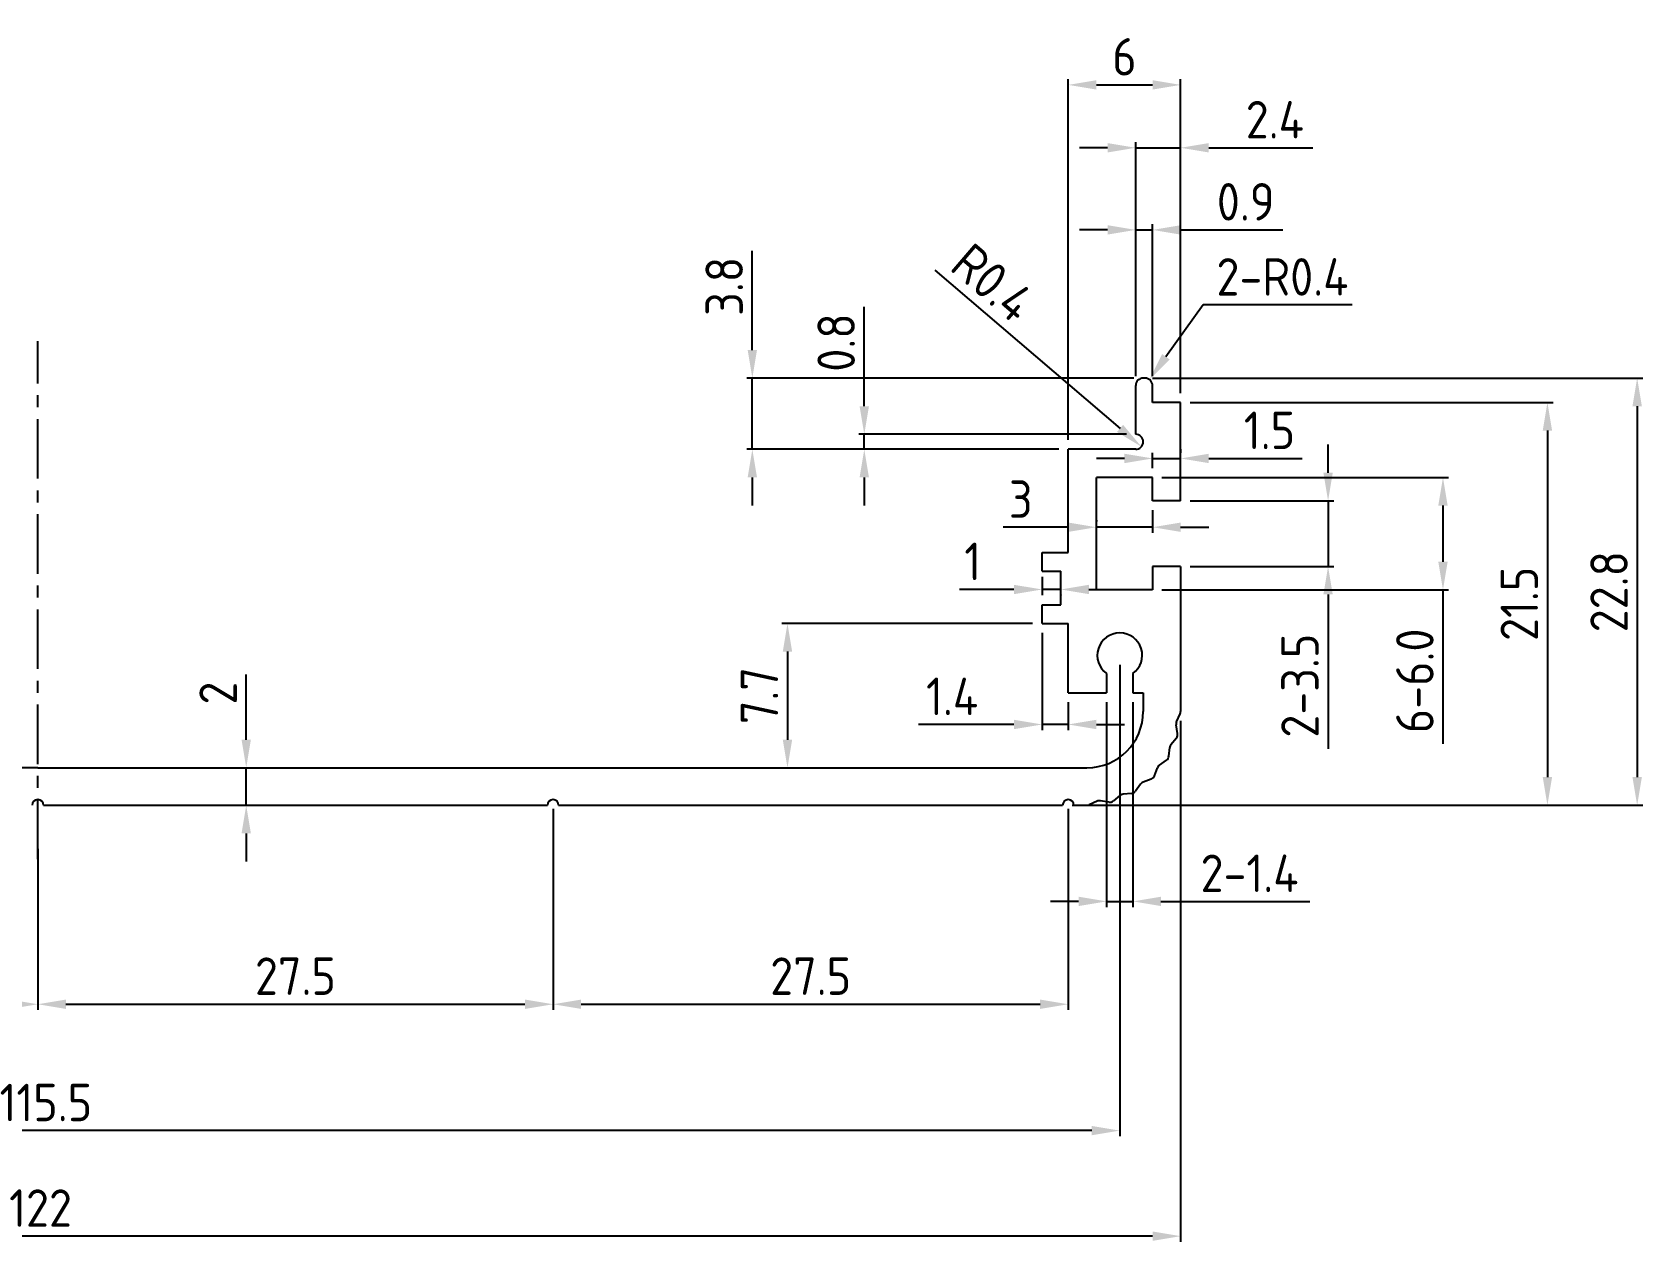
# Model space of a CAD drawing. Header units: millimetres. Extents: x 244 to 420, y -33 to 73.
# Drawn here: x 334.1 to 420.1, y 8.1 to 72.7 of the extents above; entities that cross this region are included whole.
import ezdxf

# ---------------------------------------------------------------- set-up
doc = ezdxf.new("R2010")
doc.units = ezdxf.units.MM
doc.header["$LTSCALE"] = 0.1
doc.header["$MEASUREMENT"] = 0
doc.linetypes.add('CENTER', pattern=[50.8, 31.75, -6.35, 6.35, -6.35])
doc.layers.get('0').update_dxf_attribs({"lineweight": 25})
doc.layers.add('图层1', color=7, linetype='Continuous', lineweight=20)
doc.styles.get("Standard").update_dxf_attribs({"font": 'isocp2.shx'})
doc.dimstyles.new('比例1.5-1', dxfattribs={"dimtxt": 2, "dimasz": 1.5, "dimexe": 0.3, "dimexo": 0.5, "dimgap": 0.5, "dimtad": 1, "dimdec": 3, "dimdsep": 46, "dimtxsty": 'Standard', "dimcen": 0, "dimclrd": 5, "dimclre": 5, "dimadec": 3, "dimazin": 2, "dimtfac": 1, "dimtdec": 3, "dimtmove": 0, "dimatfit": 3, "dimfxl": 0, "dimarcsym": 0})
doc.dimstyles.new('比例1.5-1$4', dxfattribs={"dimtxt": 2, "dimasz": 1.5, "dimexe": 0.3, "dimexo": 0.5, "dimgap": 0.5, "dimtad": 1, "dimtih": 1, "dimtoh": 1, "dimdec": 3, "dimdsep": 46, "dimtxsty": 'Standard', "dimcen": 0, "dimclrd": 5, "dimclre": 5, "dimadec": 3, "dimazin": 2, "dimtfac": 1, "dimtdec": 3, "dimtofl": 0, "dimtmove": 0, "dimatfit": 3, "dimfxl": 0, "dimarcsym": 0})

# ---------------------------------------------------------------- blocks, each defined once
blk = doc.blocks.new('*D1')
at = {"layer": 'Defpoints', "color": 0}
for p in [(273.439, 36.393), (395.439, 36.393), (273.439, 8.39)]:
    blk.add_point(p, dxfattribs=at)
at = {"layer": '图层1', "color": 5, "lineweight": -2}
for p, q in [((273.439, 35.893), (273.439, 8.09)), ((395.439, 35.893), (395.439, 8.09)), ((393.939, 8.39), (274.939, 8.39))]:
    blk.add_line(p, q, dxfattribs=at)
at = {"layer": '图层1', "color": 5}
for points in [[(274.939, 8.64), (274.939, 8.14), (273.439, 8.39)], [(393.939, 8.64), (393.939, 8.14), (395.439, 8.39)]]:
    blk.add_solid(points, dxfattribs=at)
at = {"layer": '图层1', "color": 0, "insert": (334.585, 9.891), "char_height": 2, "attachment_point": 5}
blk.add_mtext('122', dxfattribs=at)
blk = doc.blocks.new('*D2')
at = {"layer": 'Defpoints', "color": 0}
for p in [(361.939, 31.693), (334.439, 29.564), (361.939, 20.77)]:
    blk.add_point(p, dxfattribs=at)
at = {"layer": '图层1', "color": 5, "lineweight": -2}
for p, q in [((361.939, 31.193), (361.939, 20.47)), ((334.439, 29.064), (334.439, 20.47)), ((335.939, 20.77), (360.439, 20.77))]:
    blk.add_line(p, q, dxfattribs=at)
at = {"layer": '图层1', "color": 5}
for points in [[(335.939, 21.02), (335.939, 20.52), (334.439, 20.77)], [(360.439, 21.02), (360.439, 20.52), (361.939, 20.77)]]:
    blk.add_solid(points, dxfattribs=at)
at = {"layer": '图层1', "color": 0, "insert": (348.189, 22.27), "char_height": 2, "attachment_point": 5}
blk.add_mtext('27.5', dxfattribs=at)
blk = doc.blocks.new('*D3')
at = {"layer": 'Defpoints', "color": 0}
for p in [(361.939, 31.693), (389.439, 31.693), (389.439, 20.77)]:
    blk.add_point(p, dxfattribs=at)
at = {"layer": '图层1', "color": 5, "lineweight": -2}
for p, q in [((361.939, 31.193), (361.939, 20.47)), ((389.439, 31.193), (389.439, 20.47)), ((363.439, 20.77), (387.939, 20.77))]:
    blk.add_line(p, q, dxfattribs=at)
at = {"layer": '图层1', "color": 5}
for points in [[(363.439, 21.02), (363.439, 20.52), (361.939, 20.77)], [(387.939, 21.02), (387.939, 20.52), (389.439, 20.77)]]:
    blk.add_solid(points, dxfattribs=at)
at = {"layer": '图层1', "color": 0, "insert": (375.689, 22.27), "char_height": 2, "attachment_point": 5}
blk.add_mtext('27.5', dxfattribs=at)
blk = doc.blocks.new('*D4')
at = {"layer": 'Defpoints', "color": 0}
for p in [(306.939, 31.693), (334.439, 29.564), (306.939, 20.77)]:
    blk.add_point(p, dxfattribs=at)
at = {"layer": '图层1', "color": 5, "lineweight": -2}
for p, q in [((306.939, 31.193), (306.939, 20.47)), ((334.439, 29.064), (334.439, 20.47)), ((332.939, 20.77), (308.439, 20.77))]:
    blk.add_line(p, q, dxfattribs=at)
at = {"layer": '图层1', "color": 5}
for points in [[(308.439, 21.02), (308.439, 20.52), (306.939, 20.77)], [(332.939, 21.02), (332.939, 20.52), (334.439, 20.77)]]:
    blk.add_solid(points, dxfattribs=at)
at = {"layer": '图层1', "color": 0, "insert": (320.689, 22.27), "char_height": 2, "attachment_point": 5}
blk.add_mtext('27.5', dxfattribs=at)
blk = doc.blocks.new('*D6')
at = {"layer": 'Defpoints', "color": 0}
for p in [(276.689, 39.393), (392.189, 39.393), (276.689, 14.025)]:
    blk.add_point(p, dxfattribs=at)
at = {"layer": '图层1', "color": 5, "lineweight": -2}
for p, q in [((276.689, 38.893), (276.689, 13.725)), ((392.189, 38.893), (392.189, 13.725)), ((390.689, 14.025), (278.189, 14.025))]:
    blk.add_line(p, q, dxfattribs=at)
at = {"layer": '图层1', "color": 5}
for points in [[(278.189, 14.275), (278.189, 13.775), (276.689, 14.025)], [(390.689, 14.275), (390.689, 13.775), (392.189, 14.025)]]:
    blk.add_solid(points, dxfattribs=at)
at = {"layer": '图层1', "color": 0, "insert": (334.868, 15.525), "char_height": 2, "attachment_point": 5}
blk.add_mtext('115.5', dxfattribs=at)
blk = doc.blocks.new('*D7')
at = {"layer": 'Defpoints', "color": 0}
for p in [(345.11, 33.393), (345.562, 33.393), (345.336, 31.393)]:
    blk.add_point(p, dxfattribs=at)
at = {"layer": '图层1', "color": 5, "lineweight": -2}
for p, q in [((345.562, 34.893), (345.562, 38.364)), ((345.562, 31.393), (345.562, 33.393)), ((345.61, 33.393), (345.862, 33.393)), ((345.836, 31.393), (345.862, 31.393)), ((345.562, 29.893), (345.562, 28.393))]:
    blk.add_line(p, q, dxfattribs=at)
at = {"layer": '图层1', "color": 5}
for points in [[(345.312, 34.893), (345.812, 34.893), (345.562, 33.393)], [(345.312, 29.893), (345.812, 29.893), (345.562, 31.393)]]:
    blk.add_solid(points, dxfattribs=at)
at = {"layer": '图层1', "color": 0, "insert": (344.062, 37.379), "char_height": 2, "attachment_point": 5, "rotation": 90}
blk.add_mtext('2', dxfattribs=at)
blk = doc.blocks.new('*D13')
at = {"layer": 'Defpoints', "color": 0}
for p in [(388.039, 41.093), (374.452, 33.393), (374.452, 33.393)]:
    blk.add_point(p, dxfattribs=at)
at = {"layer": '图层1', "color": 5, "lineweight": -2}
for p, q in [((387.539, 41.093), (374.152, 41.093)), ((374.452, 39.593), (374.452, 34.893)), ((373.952, 33.393), (374.152, 33.393))]:
    blk.add_line(p, q, dxfattribs=at)
at = {"layer": '图层1', "color": 5}
for points in [[(374.202, 39.593), (374.702, 39.593), (374.452, 41.093)], [(374.202, 34.893), (374.702, 34.893), (374.452, 33.393)]]:
    blk.add_solid(points, dxfattribs=at)
at = {"layer": '图层1', "color": 0, "insert": (372.952, 37.243), "char_height": 2, "attachment_point": 5, "rotation": 90}
blk.add_mtext('7.7', dxfattribs=at)
blk = doc.blocks.new('*D17')
at = {"layer": 'Defpoints', "color": 0}
for p in [(395.439, 47.643), (403.307, 47.643), (395.439, 44.143)]:
    blk.add_point(p, dxfattribs=at)
at = {"layer": '图层1', "color": 5, "lineweight": -2}
for p, q in [((403.307, 49.143), (403.307, 50.643)), ((395.939, 47.643), (403.607, 47.643)), ((403.307, 47.643), (403.307, 44.143)), ((395.939, 44.143), (403.607, 44.143)), ((403.307, 42.643), (403.307, 34.41))]:
    blk.add_line(p, q, dxfattribs=at)
at = {"layer": '图层1', "color": 5}
for points in [[(403.057, 49.143), (403.557, 49.143), (403.307, 47.643)], [(403.057, 42.643), (403.557, 42.643), (403.307, 44.143)]]:
    blk.add_solid(points, dxfattribs=at)
at = {"layer": '图层1', "color": 0, "insert": (401.807, 37.777), "char_height": 2, "attachment_point": 5, "rotation": 90}
blk.add_mtext('2-3.5', dxfattribs=at)
blk = doc.blocks.new('*D18')
at = {"layer": 'Defpoints', "color": 0}
for p in [(393.939, 48.893), (393.939, 42.893), (409.44, 42.893)]:
    blk.add_point(p, dxfattribs=at)
at = {"layer": '图层1', "color": 5, "lineweight": -2}
for p, q in [((394.439, 48.893), (409.74, 48.893)), ((409.44, 47.393), (409.44, 44.393)), ((394.439, 42.893), (409.74, 42.893)), ((409.44, 42.893), (409.44, 34.672))]:
    blk.add_line(p, q, dxfattribs=at)
at = {"layer": '图层1', "color": 5}
for points in [[(409.19, 47.393), (409.69, 47.393), (409.44, 48.893)], [(409.19, 44.393), (409.69, 44.393), (409.44, 42.893)]]:
    blk.add_solid(points, dxfattribs=at)
at = {"layer": '图层1', "color": 0, "insert": (407.94, 38.033), "char_height": 2, "attachment_point": 5, "rotation": 90}
blk.add_mtext('6-6.0', dxfattribs=at)
blk = doc.blocks.new('*D19')
at = {"layer": 'Defpoints', "color": 0}
for p in [(395.439, 52.893), (389.139, 31.393), (415.015, 31.393)]:
    blk.add_point(p, dxfattribs=at)
at = {"layer": '图层1', "color": 5, "lineweight": -2}
for p, q in [((395.939, 52.893), (415.315, 52.893)), ((415.015, 51.393), (415.015, 32.893)), ((389.639, 31.393), (415.315, 31.393))]:
    blk.add_line(p, q, dxfattribs=at)
at = {"layer": '图层1', "color": 5}
for points in [[(414.765, 51.393), (415.265, 51.393), (415.015, 52.893)], [(414.765, 32.893), (415.265, 32.893), (415.015, 31.393)]]:
    blk.add_solid(points, dxfattribs=at)
at = {"layer": '图层1', "color": 0, "insert": (413.514, 42.143), "char_height": 2, "attachment_point": 5, "rotation": 90}
blk.add_mtext('21.5', dxfattribs=at)
blk = doc.blocks.new('*D20')
at = {"layer": 'Defpoints', "color": 0}
for p in [(393.439, 54.193), (408.743, 31.393), (419.805, 31.393)]:
    blk.add_point(p, dxfattribs=at)
at = {"layer": '图层1', "color": 5, "lineweight": -2}
for p, q in [((393.939, 54.193), (420.105, 54.193)), ((419.805, 52.693), (419.805, 32.893)), ((409.243, 31.393), (420.105, 31.393))]:
    blk.add_line(p, q, dxfattribs=at)
at = {"layer": '图层1', "color": 5}
for points in [[(419.555, 52.693), (420.055, 52.693), (419.805, 54.193)], [(419.555, 32.893), (420.055, 32.893), (419.805, 31.393)]]:
    blk.add_solid(points, dxfattribs=at)
at = {"layer": '图层1', "color": 0, "insert": (418.305, 42.793), "char_height": 2, "attachment_point": 5, "rotation": 90}
blk.add_mtext('22.8', dxfattribs=at)
blk = doc.blocks.new('*D21')
at = {"layer": 'Defpoints', "color": 0}
for p in [(395.439, 69.846), (395.439, 52.893), (389.439, 50.393)]:
    blk.add_point(p, dxfattribs=at)
at = {"layer": '图层1', "color": 5, "lineweight": -2}
for p, q in [((389.439, 50.893), (389.439, 70.146)), ((390.939, 69.846), (393.939, 69.846)), ((395.439, 53.393), (395.439, 70.146))]:
    blk.add_line(p, q, dxfattribs=at)
at = {"layer": '图层1', "color": 5}
for points in [[(390.939, 70.096), (390.939, 69.596), (389.439, 69.846)], [(393.939, 70.096), (393.939, 69.596), (395.439, 69.846)]]:
    blk.add_solid(points, dxfattribs=at)
at = {"layer": '图层1', "color": 0, "insert": (392.439, 71.346), "char_height": 2, "attachment_point": 5}
blk.add_mtext('6', dxfattribs=at)
blk = doc.blocks.new('*D22')
at = {"layer": 'Defpoints', "color": 0}
for p in [(395.439, 66.488), (395.439, 57.123), (393.039, 53.793)]:
    blk.add_point(p, dxfattribs=at)
at = {"layer": '图层1', "color": 5, "lineweight": -2}
for p, q in [((391.539, 66.488), (390.039, 66.488)), ((393.039, 54.293), (393.039, 66.788)), ((393.039, 66.488), (395.439, 66.488)), ((395.439, 57.623), (395.439, 66.788)), ((396.939, 66.488), (402.49, 66.488))]:
    blk.add_line(p, q, dxfattribs=at)
at = {"layer": '图层1', "color": 5}
for points in [[(391.539, 66.738), (391.539, 66.238), (393.039, 66.488)], [(396.939, 66.738), (396.939, 66.238), (395.439, 66.488)]]:
    blk.add_solid(points, dxfattribs=at)
at = {"layer": '图层1', "color": 0, "insert": (400.464, 67.988), "char_height": 2, "attachment_point": 5}
blk.add_mtext('2.4', dxfattribs=at)
blk = doc.blocks.new('*D23')
at = {"layer": 'Defpoints', "color": 0}
for p in [(393.939, 62.105), (393.039, 55.582), (393.939, 53.793)]:
    blk.add_point(p, dxfattribs=at)
at = {"layer": '图层1', "color": 5, "lineweight": -2}
for p, q in [((391.539, 62.105), (390.039, 62.105)), ((393.039, 56.082), (393.039, 62.405)), ((393.039, 62.105), (393.939, 62.105)), ((393.939, 54.293), (393.939, 62.405)), ((395.439, 62.105), (400.884, 62.105))]:
    blk.add_line(p, q, dxfattribs=at)
at = {"layer": '图层1', "color": 5}
for points in [[(391.539, 62.355), (391.539, 61.855), (393.039, 62.105)], [(395.439, 62.355), (395.439, 61.855), (393.939, 62.105)]]:
    blk.add_solid(points, dxfattribs=at)
at = {"layer": '图层1', "color": 0, "insert": (398.911, 63.605), "char_height": 2, "attachment_point": 5}
blk.add_mtext('0.9', dxfattribs=at)
blk = doc.blocks.new('*D24')
at = {"layer": 'Defpoints', "color": 0}
for p in [(372.576, 54.193), (393.439, 54.193), (389.439, 50.393)]:
    blk.add_point(p, dxfattribs=at)
at = {"layer": '图层1', "color": 5, "lineweight": -2}
for p, q in [((372.576, 55.693), (372.576, 60.993)), ((392.939, 54.193), (372.276, 54.193)), ((372.576, 50.393), (372.576, 54.193)), ((388.939, 50.393), (372.276, 50.393)), ((372.576, 48.893), (372.576, 47.393))]:
    blk.add_line(p, q, dxfattribs=at)
at = {"layer": '图层1', "color": 5}
for points in [[(372.326, 55.693), (372.826, 55.693), (372.576, 54.193)], [(372.326, 48.893), (372.826, 48.893), (372.576, 50.393)]]:
    blk.add_solid(points, dxfattribs=at)
at = {"layer": '图层1', "color": 0, "insert": (371.076, 59.093), "char_height": 2, "attachment_point": 5, "rotation": 90}
blk.add_mtext('3.8', dxfattribs=at)
blk = doc.blocks.new('*D25')
at = {"layer": 'Defpoints', "color": 0}
for p in [(393.039, 50.793), (393.343, 50.533)]:
    blk.add_point(p, dxfattribs=at)
at = {"layer": '图层1', "color": 5, "lineweight": -2}
blk.add_line((382.319, 59.964), (392.203, 51.509), dxfattribs=at)
at = {"layer": '图层1', "color": 5}
blk.add_solid([(392.365, 51.698), (392.04, 51.319), (393.343, 50.533)], dxfattribs=at)
at = {"layer": '图层1', "color": 0, "insert": (385.422, 59.284), "char_height": 2, "attachment_point": 5, "rotation": 319.45265}
blk.add_mtext('R0.4', dxfattribs=at)
blk = doc.blocks.new('*D26')
at = {"layer": 'Defpoints', "color": 0}
for p in [(393.039, 51.193), (378.552, 50.393), (389.439, 50.393)]:
    blk.add_point(p, dxfattribs=at)
at = {"layer": '图层1', "color": 5, "lineweight": -2}
for p, q in [((378.552, 52.693), (378.552, 57.995)), ((392.539, 51.193), (378.252, 51.193)), ((378.552, 50.393), (378.552, 51.193)), ((388.939, 50.393), (378.252, 50.393)), ((378.552, 48.893), (378.552, 47.393))]:
    blk.add_line(p, q, dxfattribs=at)
at = {"layer": '图层1', "color": 5}
for points in [[(378.302, 52.693), (378.802, 52.693), (378.552, 51.193)], [(378.302, 48.893), (378.802, 48.893), (378.552, 50.393)]]:
    blk.add_solid(points, dxfattribs=at)
at = {"layer": '图层1', "color": 0, "insert": (377.052, 56.094), "char_height": 2, "attachment_point": 5, "rotation": 90}
blk.add_mtext('0.8', dxfattribs=at)
blk = doc.blocks.new('*D28')
at = {"layer": 'Defpoints', "color": 0}
for p in [(388.039, 41.093), (389.439, 37.393), (388.039, 35.705)]:
    blk.add_point(p, dxfattribs=at)
at = {"layer": '图层1', "color": 5, "lineweight": -2}
for p, q in [((388.039, 40.593), (388.039, 35.405)), ((389.439, 36.893), (389.439, 35.405)), ((386.539, 35.705), (381.439, 35.705)), ((389.439, 35.705), (388.039, 35.705)), ((390.939, 35.705), (392.439, 35.705))]:
    blk.add_line(p, q, dxfattribs=at)
at = {"layer": '图层1', "color": 5}
for points in [[(386.539, 35.955), (386.539, 35.455), (388.039, 35.705)], [(390.939, 35.955), (390.939, 35.455), (389.439, 35.705)]]:
    blk.add_solid(points, dxfattribs=at)
at = {"layer": '图层1', "color": 0, "insert": (383.239, 37.205), "char_height": 2, "attachment_point": 5}
blk.add_mtext('1.4', dxfattribs=at)
blk = doc.blocks.new('*D29')
at = {"layer": 'Defpoints', "color": 0}
for p in [(388.039, 44.082), (389.039, 43.123), (388.039, 42.911)]:
    blk.add_point(p, dxfattribs=at)
at = {"layer": '图层1', "color": 5, "lineweight": -2}
for p, q in [((388.039, 43.582), (388.039, 42.611)), ((386.539, 42.911), (383.639, 42.911)), ((389.039, 42.911), (388.039, 42.911)), ((389.039, 42.623), (389.039, 42.611)), ((390.539, 42.911), (392.039, 42.911))]:
    blk.add_line(p, q, dxfattribs=at)
at = {"layer": '图层1', "color": 5}
for points in [[(386.539, 43.161), (386.539, 42.661), (388.039, 42.911)], [(390.539, 43.161), (390.539, 42.661), (389.039, 42.911)]]:
    blk.add_solid(points, dxfattribs=at)
at = {"layer": '图层1', "color": 0, "insert": (384.339, 44.411), "char_height": 2, "attachment_point": 5}
blk.add_mtext('1', dxfattribs=at)
blk = doc.blocks.new('*D30')
at = {"layer": 'Defpoints', "color": 0}
for p in [(395.439, 49.906), (395.439, 49.906), (393.939, 48.893)]:
    blk.add_point(p, dxfattribs=at)
at = {"layer": '图层1', "color": 5, "lineweight": -2}
for p, q in [((392.439, 49.906), (390.939, 49.906)), ((393.939, 49.393), (393.939, 50.206)), ((393.939, 49.906), (395.439, 49.906)), ((395.439, 50.406), (395.439, 50.206)), ((396.939, 49.906), (401.922, 49.906))]:
    blk.add_line(p, q, dxfattribs=at)
at = {"layer": '图层1', "color": 5}
for points in [[(392.439, 50.156), (392.439, 49.656), (393.939, 49.906)], [(396.939, 50.156), (396.939, 49.656), (395.439, 49.906)]]:
    blk.add_solid(points, dxfattribs=at)
at = {"layer": '图层1', "color": 0, "insert": (400.18, 51.406), "char_height": 2, "attachment_point": 5}
blk.add_mtext('1.5', dxfattribs=at)
blk = doc.blocks.new('*D31')
at = {"layer": 'Defpoints', "color": 0}
for p in [(393.939, 47.643), (390.939, 46.114), (393.939, 46.234)]:
    blk.add_point(p, dxfattribs=at)
at = {"layer": '图层1', "color": 5, "lineweight": -2}
for p, q in [((390.939, 46.614), (390.939, 46.534)), ((393.939, 47.143), (393.939, 45.934)), ((389.439, 46.234), (385.962, 46.234)), ((393.939, 46.234), (390.939, 46.234)), ((395.439, 46.234), (396.939, 46.234))]:
    blk.add_line(p, q, dxfattribs=at)
at = {"layer": '图层1', "color": 5}
for points in [[(389.439, 46.484), (389.439, 45.984), (390.939, 46.234)], [(395.439, 46.484), (395.439, 45.984), (393.939, 46.234)]]:
    blk.add_solid(points, dxfattribs=at)
at = {"layer": '图层1', "color": 0, "insert": (386.904, 47.734), "char_height": 2, "attachment_point": 5}
blk.add_mtext('3', dxfattribs=at)
blk = doc.blocks.new('*D36')
at = {"layer": 'Defpoints', "color": 0}
for p in [(391.489, 37.393), (392.889, 37.393), (392.889, 26.261)]:
    blk.add_point(p, dxfattribs=at)
at = {"layer": '图层1', "color": 5, "lineweight": -2}
for p, q in [((391.489, 36.893), (391.489, 25.961)), ((392.889, 36.893), (392.889, 25.961)), ((389.989, 26.261), (388.489, 26.261)), ((391.489, 26.261), (392.889, 26.261)), ((394.389, 26.261), (402.34, 26.261))]:
    blk.add_line(p, q, dxfattribs=at)
at = {"layer": '图层1', "color": 5}
for points in [[(389.989, 26.511), (389.989, 26.011), (391.489, 26.261)], [(394.389, 26.511), (394.389, 26.011), (392.889, 26.261)]]:
    blk.add_solid(points, dxfattribs=at)
at = {"layer": '图层1', "color": 0, "insert": (399.114, 27.761), "char_height": 2, "attachment_point": 5}
blk.add_mtext('2-1.4', dxfattribs=at)
blk = doc.blocks.new('*D47')
at = {"layer": 'Defpoints', "color": 0}
for p in [(393.539, 53.793), (393.773, 54.118)]:
    blk.add_point(p, dxfattribs=at)
at = {"layer": '图层1', "color": 5, "lineweight": -2}
for p, q in [((396.645, 58.097), (394.651, 55.334)), ((404.595, 58.097), (396.645, 58.097))]:
    blk.add_line(p, q, dxfattribs=at)
at = {"layer": '图层1', "color": 5}
blk.add_solid([(394.448, 55.48), (394.853, 55.188), (393.773, 54.118)], dxfattribs=at)
at = {"layer": '图层1', "color": 0, "insert": (400.87, 59.598), "char_height": 2, "attachment_point": 5}
blk.add_mtext('2-R0.4', dxfattribs=at)

msp = doc.modelspace()

# ---------------------------------------------------------------- linework, layer by layer
at = {"color": 1, "linetype": 'CENTER'}
msp.add_line((334.4388, 28.5113), (334.4388, 56.1602), dxfattribs=at)
for p, q in [((393.5388, 54.1934), (393.4388, 54.1934)), ((393.0388, 51.1934), (393.0388, 53.7934)), ((393.9388, 52.8934), (393.9388, 53.7934)), ((395.4388, 52.8934), (393.9388, 52.8934)), ((395.4388, 48.8934), (395.4388, 52.8934)), ((389.4388, 44.8934), (389.4388, 50.3934)), ((393.0388, 50.3934), (389.4388, 50.3934)), ((393.9388, 48.8934), (390.9388, 48.8934)), ((390.9388, 42.8934), (390.9388, 48.8934)), ((393.9388, 47.6434), (393.9388, 48.8934)), ((395.4388, 47.6434), (395.4388, 48.8934)), ((395.4388, 47.6434), (393.9388, 47.6434)), ((388.0388, 43.8934), (388.0388, 44.8934)), ((388.0388, 44.8934), (389.4388, 44.8934)), ((388.0388, 43.8934), (389.0388, 43.8934)), ((389.0388, 42.0934), (389.0388, 43.8934)), ((393.9388, 44.1434), (393.9388, 42.8934)), ((395.4388, 44.1434), (393.9388, 44.1434)), ((395.4388, 44.1434), (395.4388, 36.3934)), ((393.9388, 42.8934), (390.9388, 42.8934)), ((388.0388, 41.0934), (388.0388, 42.0934)), ((388.0388, 42.0934), (389.0388, 42.0934)), ((388.0388, 41.0934), (389.4388, 41.0934)), ((389.4388, 37.3934), (389.4388, 41.0934)), ((391.4888, 38.4188), (391.4888, 37.3934)), ((392.8888, 38.4188), (392.8888, 37.3934)), ((389.4388, 37.3934), (391.4888, 37.3934)), ((392.8888, 37.3934), (393.4388, 37.3934)), ((393.4388, 37.3934), (393.4388, 36.3934)), ((395.2221, 35.852), (395.4119, 36.2692)), ((395.2746, 35.2263), (395.1992, 35.6785)), ((394.8077, 34.0145), (394.852, 34.4707)), ((394.919, 34.6324), (395.2103, 34.9863)), ((394.3105, 33.5329), (394.6835, 33.7993)), ((334.4388, 33.3934), (278.4388, 33.3934)), ((334.4388, 33.3934), (390.4388, 33.3934)), ((393.8675, 32.7891), (393.4382, 32.6283)), ((394.0431, 32.9648), (394.204, 33.394)), ((392.1998, 31.9133), (391.8459, 31.622)), ((392.8178, 32.0245), (392.3615, 31.9802)), ((393.2994, 32.5217), (393.0329, 32.1487)), ((334.7388, 31.3934), (361.6388, 31.3934)), ((362.2388, 31.3934), (389.1388, 31.3934)), ((389.7388, 31.3934), (390.4388, 31.3934)), ((390.9803, 31.6101), (390.563, 31.4204)), ((391.6059, 31.5577), (391.1538, 31.633))]:
    msp.add_line(p, q)
for centre, radius, start, end in [((393.4388, 53.7934), 0.4, 90, 180), ((393.5388, 53.7934), 0.4, 0, 90), ((393.0388, 50.7934), 0.4, 270, 90), ((392.1888, 39.3934), 1.2, 305.685335, 234.314665), ((390.4388, 36.3934), 3, 270, 0), ((395.1388, 36.3934), 0.3, 335.542052, 0), ((395.4952, 35.7278), 0.3, 155.542052, 189.457948), ((395.1506, 34.4418), 0.3, 140.542052, 174.457948), ((394.9786, 35.177), 0.3, 320.542052, 9.457948), ((394.4849, 33.2888), 0.3, 125.542052, 159.457948), ((394.5091, 34.0434), 0.3, 305.542052, 354.457948), ((393.7622, 33.07), 0.3, 290.542052, 315), ((393.7622, 33.07), 0.3, 315, 339.457948), ((392.3905, 31.6817), 0.3, 95.542052, 129.457948), ((392.7888, 32.3231), 0.3, 275.542052, 324.457948), ((393.5435, 32.3473), 0.3, 110.542052, 144.457948), ((334.4388, 31.3934), 0.3, 360, 180), ((361.9388, 31.3934), 0.3, 360, 180), ((389.4388, 31.3934), 0.3, 360, 180), ((390.4388, 31.6934), 0.3, 270, 294.457948), ((391.1045, 31.3371), 0.3, 80.542052, 114.457948), ((391.6552, 31.8536), 0.3, 260.542052, 309.457948)]:
    msp.add_arc(centre, radius, start, end)

# ---------------------------------------------------------------- dimensions: what is measured, and where the dimension line sits
at = {"layer": '图层1'}
for base, p1, p2, picture, middle in [((395.4388, 69.8456), (389.4388, 50.3934), (395.4388, 52.8934), '*D21', (392.4388, 71.3456)), ((395.4388, 49.9059), (393.9388, 48.8934), (395.4388, 49.9059), '*D30', (400.1802, 51.4059)), ((388.0388, 35.7052), (389.4388, 37.3934), (388.0388, 41.0934), '*D28', (383.2388, 37.2052))]:
    dim = msp.add_linear_dim(base=base, p1=p1, p2=p2, dimstyle='比例1.5-1', dxfattribs=at)
    dim.commit()
    dim.dimension.update_dxf_attribs({"geometry": picture, "text_midpoint": middle})
for base, p1, p2, picture, middle in [((395.4388, 66.4881), (393.0388, 53.7934), (395.4388, 57.1228), '*D22', (400.4642, 66.4881)), ((393.9388, 62.1048), (393.0388, 55.5816), (393.9388, 53.7934), '*D23', (398.9112, 62.1048)), ((393.9388, 46.2342), (390.9388, 46.1138), (393.9388, 47.6434), '*D31', (386.9038, 46.2342)), ((388.0388, 42.9105), (389.0388, 43.1232), (388.0388, 44.0818), '*D29', (384.3388, 42.9105))]:
    dim = msp.add_linear_dim(base=base, p1=p1, p2=p2, dimstyle='比例1.5-1', dxfattribs=at)
    dim.commit()
    dim.dimension.update_dxf_attribs({"geometry": picture, "text_midpoint": middle, "dimtype": 160})
dim = msp.add_radius_dim(center=(393.0388, 50.7934), mpoint=(393.3427, 50.5334), dimstyle='比例1.5-1$4', override={"dimtih": 0, "dimtoh": 0, "dimtofl": 1}, dxfattribs=at)
dim.commit()
dim.dimension.update_dxf_attribs({"geometry": '*D25', "text_midpoint": (384.4468, 58.144), "dimtype": 164})
for base, p1, p2, angle, picture, middle in [((372.5757, 54.1934), (389.4388, 50.3934), (393.4388, 54.1934), 90, '*D24', (372.5757, 59.0934)), ((378.552, 50.3934), (393.0388, 51.1934), (389.4388, 50.3934), 90, '*D26', (378.552, 56.0942)), ((276.6888, 14.0253), (392.1888, 39.3934), (276.6888, 39.3934), 180, '*D6', (334.8676, 14.0253)), ((345.5625, 33.3934), (345.3363, 31.3934), (345.1102, 33.3934), 90, '*D7', (345.5625, 37.3789)), ((273.4388, 8.3904), (395.4388, 36.3934), (273.4388, 36.3934), 180, '*D1', (334.5854, 8.3904))]:
    dim = msp.add_linear_dim(base=base, p1=p1, p2=p2, angle=angle, dimstyle='比例1.5-1', dxfattribs=at)
    dim.commit()
    dim.dimension.update_dxf_attribs({"geometry": picture, "text_midpoint": middle, "dimtype": 160})
dim = msp.add_radius_dim(center=(393.5388, 53.7934), mpoint=(393.7729, 54.1178), text='2-R0.4', dimstyle='比例1.5-1$4', override={"dimlfac": 0.5}, dxfattribs=at)
dim.commit()
dim.dimension.update_dxf_attribs({"geometry": '*D47', "text_midpoint": (400.87, 58.0974), "dimtype": 164})
for base, p1, p2, angle, picture, middle in [((419.8053, 31.3934), (393.4388, 54.1934), (408.7428, 31.3934), 90, '*D20', (418.3051, 42.7934)), ((415.0145, 31.3934), (395.4388, 52.8934), (389.1388, 31.3934), 90, '*D19', (413.5143, 42.1434)), ((374.4522, 33.3934), (388.0388, 41.0934), (374.4522, 33.3934), 90, '*D13', (372.9522, 37.2434)), ((306.9388, 20.7696), (334.4388, 29.5642), (306.9388, 31.6934), 0, '*D4', (320.6888, 22.2698)), ((361.9388, 20.7696), (334.4388, 29.5642), (361.9388, 31.6934), 180, '*D2', (348.1888, 22.2698))]:
    dim = msp.add_linear_dim(base=base, p1=p1, p2=p2, angle=angle, dimstyle='比例1.5-1', dxfattribs=at)
    dim.commit()
    dim.dimension.update_dxf_attribs({"geometry": picture, "text_midpoint": middle})
for base, p1, p2, text, picture, middle in [((403.3072, 47.6434), (395.4388, 44.1434), (395.4388, 47.6434), '2-3.5', '*D17', (403.3072, 37.7766)), ((409.4396, 42.8934), (393.9388, 48.8934), (393.9388, 42.8934), '6-6.0', '*D18', (409.4396, 38.0328))]:
    dim = msp.add_linear_dim(base=base, p1=p1, p2=p2, angle=90, text=text, dimstyle='比例1.5-1', dxfattribs=at)
    dim.commit()
    dim.dimension.update_dxf_attribs({"geometry": picture, "text_midpoint": middle, "dimtype": 160})
dim = msp.add_linear_dim(base=(392.8888, 26.2609), p1=(391.4888, 37.3934), p2=(392.8888, 37.3934), text='2-1.4', dimstyle='比例1.5-1', dxfattribs=at)
dim.commit()
dim.dimension.update_dxf_attribs({"geometry": '*D36', "text_midpoint": (399.1142, 27.7611)})
dim = msp.add_linear_dim(base=(389.4388, 20.7696), p1=(361.9388, 31.6934), p2=(389.4388, 31.6934), angle=180, dimstyle='比例1.5-1', override={"dimtmove": 1}, dxfattribs=at)
dim.commit()
dim.dimension.update_dxf_attribs({"geometry": '*D3', "text_midpoint": (375.6888, 22.2698)})

doc.saveas('drawing.dxf')
